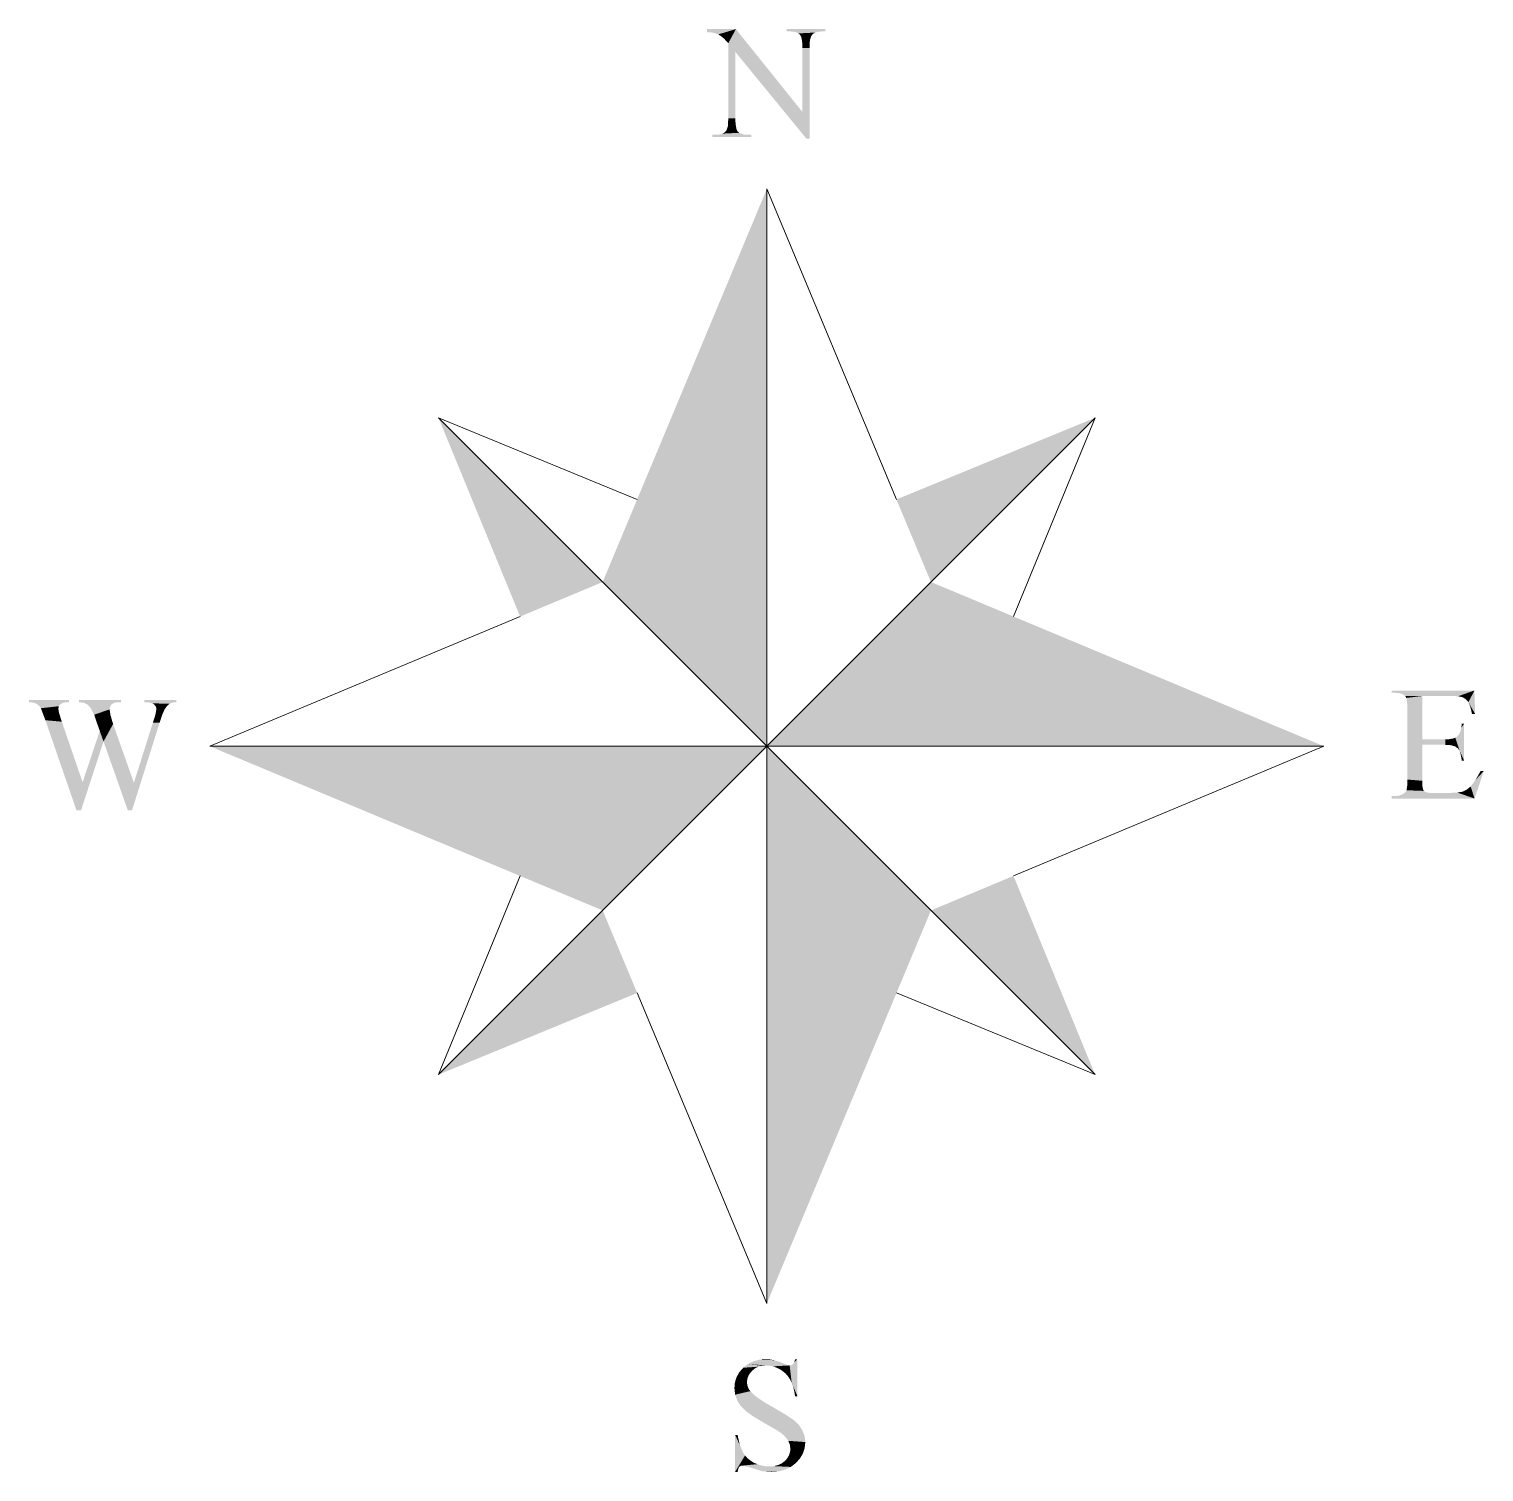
# Model space of a CAD drawing. Header units: millimetres. Extents: x 0 to 3.73, y 0 to 3.7.
import ezdxf

# ---------------------------------------------------------------- set-up
doc = ezdxf.new("R2010")
doc.units = ezdxf.units.MM
doc.layers.add('a_SIMBOL', color=7, linetype='Continuous', lineweight=0)

# ---------------------------------------------------------------- blocks, each defined once
blk = doc.blocks.new('ca_norte31')
at = {"layer": 'a_SIMBOL'}
for p, q in [((0, 0), (13.96, -33.43)), ((0, -60), (0, 0)), ((0, -60), (-35.36, -24.64)), ((-35.36, -24.64), (-13.96, -33.43)), ((0, -60), (35.36, -24.64)), ((35.36, -24.64), (26.57, -46.04)), ((-60, -60), (-26.57, -46.04)), ((0, -60), (-60, -60)), ((0, -60), (-35.36, -95.36)), ((0, -60), (35.36, -95.36)), ((0, -60), (60, -60)), ((0, -60), (0, -120)), ((60, -60), (26.57, -73.96)), ((-35.36, -95.36), (-26.57, -73.96)), ((0, -120), (-13.96, -86.57)), ((35.36, -95.36), (13.96, -86.57))]:
    blk.add_line(p, q, dxfattribs=at)
for points in [[(-3.33, 17.21), (-6.44, 16.87), (-5.99, 16.86)], [(-6.44, 16.87), (-3.33, 17.21), (-6.44, 17.21)], [(-3.33, 17.21), (-5.99, 16.86), (-5.69, 16.8)], [(-3.33, 17.21), (-5.69, 16.8), (-5.24, 16.64)], [(-3.33, 17.21), (-5.24, 16.64), (-4.92, 16.45)], [(-3.33, 17.21), (-4.92, 16.45), (-4.59, 16.17)], [(-3.33, 17.21), (-4.59, 16.17), (-4.15, 15.69)], [(-3.33, 17.21), (-4.15, 15.69), (-3.39, 14.76)], [(-4.15, 15.69), (-4.15, 7.62), (-3.39, 14.76)], [(-3.33, 17.21), (-3.39, 14.76), (3.83, 8.3)], [(2.13, 17.21), (2.13, 16.96), (5.87, 16.96)], [(2.13, 17.21), (5.87, 16.96), (6.3, 16.96)], [(6.3, 16.96), (6.3, 17.21), (2.13, 17.21)], [(5.87, 16.96), (2.13, 16.96), (2.55, 16.96)], [(5.87, 16.96), (2.55, 16.96), (5.52, 16.93)], [(2.55, 16.96), (2.88, 16.94), (5.52, 16.93)], [(2.88, 16.94), (3.17, 16.87), (5.52, 16.93)], [(5.52, 16.93), (3.17, 16.87), (5.22, 16.84)], [(3.17, 16.87), (3.4, 16.75), (5.22, 16.84)], [(5.22, 16.84), (3.4, 16.75), (4.98, 16.7)], [(3.4, 16.75), (3.59, 16.58), (4.98, 16.7)], [(4.98, 16.7), (3.59, 16.58), (4.79, 16.49)], [(3.59, 16.58), (3.7, 16.39), (4.79, 16.49)], [(4.79, 16.49), (3.7, 16.39), (4.64, 16.02)], [(3.7, 16.39), (3.77, 16.09), (4.64, 16.02)], [(3.77, 16.09), (3.82, 15.69), (4.64, 16.02)], [(4.64, 16.02), (3.82, 15.69), (4.6, 15.18)], [(3.82, 15.69), (3.83, 15.18), (4.6, 15.18)], [(-3.39, 14.76), (-4.15, 7.62), (-3.39, 7.62)], [(-3.39, 14.76), (4.28, 5.4), (3.83, 8.3)], [(4.6, 15.18), (3.83, 15.18), (4.6, 5.4)], [(3.83, 15.18), (3.83, 8.3), (4.6, 5.4)], [(3.83, 8.3), (4.28, 5.4), (4.6, 5.4)], [(-4.34, 6.31), (-4.53, 6.1), (-3.15, 6.21)], [(-4.19, 6.78), (-4.34, 6.31), (-3.32, 6.71)], [(-3.32, 6.71), (-4.34, 6.31), (-3.25, 6.41)], [(-3.25, 6.41), (-4.34, 6.31), (-3.15, 6.21)], [(-4.15, 7.62), (-4.19, 6.78), (-3.37, 7.11)], [(-3.37, 7.11), (-4.19, 6.78), (-3.32, 6.71)], [(-3.39, 7.62), (-4.15, 7.62), (-3.37, 7.11)], [(-1.68, 5.58), (-5.43, 5.84), (-5.85, 5.84)], [(-5.85, 5.84), (-5.85, 5.58), (-1.68, 5.58)], [(-5.07, 5.87), (-5.43, 5.84), (-2.44, 5.86)], [(-2.44, 5.86), (-5.43, 5.84), (-2.11, 5.84)], [(-5.43, 5.84), (-1.68, 5.84), (-2.11, 5.84)], [(-1.68, 5.84), (-5.43, 5.84), (-1.68, 5.58)], [(-4.77, 5.96), (-5.07, 5.87), (-2.72, 5.94)], [(-2.72, 5.94), (-5.07, 5.87), (-2.44, 5.86)], [(-4.53, 6.1), (-4.77, 5.96), (-2.95, 6.05)], [(-2.95, 6.05), (-4.77, 5.96), (-2.72, 5.94)], [(-3.15, 6.21), (-4.53, 6.1), (-2.95, 6.05)], [(0, -60), (0, 0), (-17.68, -42.32), (0, 0)], [(-35.36, -24.64), (-17.68, -42.32), (-35.36, -24.64), (-26.57, -46.04)], [(13.96, -33.43), (35.36, -24.64), (17.68, -42.32), (35.36, -24.64)], [(17.68, -42.32), (60, -60), (0, -60), (60, -60)], [(76.21, -54), (67.3, -54.25), (67.72, -54.25)], [(67.3, -54.25), (76.21, -54), (67.3, -54)], [(76.21, -54), (67.72, -54.25), (74.46, -54.62)], [(67.72, -54.25), (68.06, -54.27), (74.46, -54.62)], [(68.06, -54.27), (68.35, -54.34), (74.46, -54.62)], [(68.35, -54.34), (73.74, -54.59), (74.46, -54.62)], [(68.35, -54.34), (70.61, -54.59), (73.74, -54.59)], [(68.35, -54.34), (68.58, -54.45), (70.61, -54.59)], [(68.58, -54.45), (68.77, -54.6), (70.61, -54.59)], [(70.61, -54.59), (68.77, -54.6), (68.87, -54.8)], [(70.61, -54.59), (68.87, -54.8), (70.61, -59.26)], [(68.87, -54.8), (68.94, -55.1), (70.61, -59.26)], [(76.21, -54), (74.46, -54.62), (74.93, -54.72)], [(76.21, -54), (74.93, -54.72), (75.3, -54.94)], [(76.21, -54), (75.3, -54.94), (75.57, -55.26)], [(76.21, -54), (75.57, -55.26), (76.3, -56.54)], [(-79.46, -55.01), (-79.46, -55.26), (-75.37, -55.26)], [(-79.46, -55.01), (-75.37, -55.26), (-75.17, -55.26)], [(-75.17, -55.26), (-75.17, -55.01), (-79.46, -55.01)], [(-75.37, -55.26), (-79.46, -55.26), (-75.77, -55.31)], [(-79.46, -55.26), (-79, -55.3), (-75.77, -55.31)], [(-79, -55.3), (-78.66, -55.43), (-75.77, -55.31)], [(-75.77, -55.31), (-78.66, -55.43), (-76.07, -55.47)], [(-78.66, -55.43), (-78.39, -55.63), (-76.07, -55.47)], [(-76.07, -55.47), (-78.39, -55.63), (-76.25, -55.69)], [(-78.39, -55.63), (-78.19, -55.91), (-76.25, -55.69)], [(-76.25, -55.69), (-78.19, -55.91), (-76.31, -55.96)], [(-78.19, -55.91), (-77.7, -57.2), (-76.31, -55.96)], [(-76.31, -55.96), (-77.7, -57.2), (-76.22, -56.46)], [(-74.08, -55.01), (-74.08, -55.26), (-69.86, -55.26)], [(-74.08, -55.01), (-69.86, -55.26), (-69.55, -55.26)], [(-69.55, -55.26), (-69.55, -55.01), (-74.08, -55.01)], [(-69.86, -55.26), (-74.08, -55.26), (-70.28, -55.32)], [(-74.08, -55.26), (-73.56, -55.32), (-70.28, -55.32)], [(-70.28, -55.32), (-73.56, -55.32), (-70.57, -55.47)], [(-73.56, -55.32), (-73.14, -55.54), (-70.57, -55.47)], [(-70.57, -55.47), (-73.14, -55.54), (-70.73, -55.73)], [(-73.14, -55.54), (-72.86, -55.83), (-70.73, -55.73)], [(-70.73, -55.73), (-72.86, -55.83), (-70.79, -56.04)], [(-72.86, -55.83), (-72.45, -56.6), (-70.79, -56.04)], [(-70.79, -56.04), (-72.45, -56.6), (-70.69, -56.66)], [(-67.03, -55.01), (-67.03, -55.26), (-63.59, -55.26)], [(-63.59, -55.26), (-63.59, -55.01), (-67.03, -55.01)], [(-63.59, -55.26), (-67.03, -55.26), (-63.99, -55.3)], [(-67.03, -55.26), (-66.57, -55.29), (-63.99, -55.3)], [(-66.57, -55.29), (-66.19, -55.38), (-63.99, -55.3)], [(-63.99, -55.3), (-66.19, -55.38), (-64.33, -55.43)], [(-66.19, -55.38), (-66.01, -55.48), (-64.33, -55.43)], [(-64.33, -55.43), (-66.01, -55.48), (-64.6, -55.66)], [(-66.01, -55.48), (-65.87, -55.63), (-64.6, -55.66)], [(-65.87, -55.63), (-65.78, -55.8), (-64.6, -55.66)], [(-65.75, -56), (-65.84, -56.57), (-64.86, -56.03)], [(-64.86, -56.03), (-65.84, -56.57), (-65.09, -56.55)], [(-64.6, -55.66), (-65.78, -55.8), (-64.86, -56.03)], [(-65.78, -55.8), (-65.75, -56), (-64.86, -56.03)], [(68.94, -55.1), (68.98, -55.51), (70.61, -59.26)], [(68.98, -55.51), (69, -56.03), (70.61, -59.26)], [(69, -56.03), (69, -63.59), (70.61, -59.26)], [(75.57, -55.26), (75.77, -55.75), (76.3, -56.54)], [(75.77, -55.75), (75.96, -56.54), (76.3, -56.54)], [(-76.22, -56.46), (-77.7, -57.2), (-75.93, -57.36)], [(-77.7, -57.2), (-74.36, -66.89), (-75.93, -57.36)], [(-75.93, -57.36), (-74.36, -66.89), (-73.69, -63.89)], [(-72.45, -56.6), (-72.18, -57.4), (-70.69, -56.66)], [(-70.69, -56.66), (-72.18, -57.4), (-70.41, -57.61)], [(-72.18, -57.4), (-71.85, -58.34), (-70.41, -57.61)], [(-70.41, -57.61), (-71.85, -58.34), (-71.44, -59.49)], [(-70.41, -57.61), (-71.44, -59.49), (-68.17, -63.94)], [(-65.4, -57.47), (-66.13, -57.48), (-68.37, -66.89)], [(-66.13, -57.48), (-68.17, -63.94), (-68.37, -66.89)], [(-65.84, -56.57), (-66.13, -57.48), (-65.4, -57.47)], [(-65.09, -56.55), (-65.84, -56.57), (-65.4, -57.47)], [(75.11, -57.56), (74.8, -58.02), (75.11, -61.55)], [(74.8, -58.02), (75.11, -57.56), (74.86, -57.56)], [(-71.44, -59.49), (-73.69, -63.89), (-73.86, -66.89)], [(-71.85, -58.34), (-73.69, -63.89), (-71.44, -59.49)], [(-71.44, -59.49), (-68.83, -66.89), (-68.17, -63.94)], [(70.61, -59.26), (69, -63.59), (70.61, -59.85)], [(73.07, -59.26), (70.61, -59.85), (73.07, -59.85)], [(70.61, -59.85), (73.07, -59.26), (70.61, -59.26)], [(73.52, -59.24), (73.07, -59.26), (74.42, -60.22)], [(73.07, -59.26), (74.13, -60.02), (74.42, -60.22)], [(73.07, -59.26), (73.69, -59.89), (74.13, -60.02)], [(73.07, -59.26), (73.07, -59.85), (73.69, -59.89)], [(73.88, -59.18), (73.52, -59.24), (74.42, -60.22)], [(74.16, -59.09), (73.88, -59.18), (74.62, -60.48)], [(73.88, -59.18), (74.42, -60.22), (74.62, -60.48)], [(74.37, -58.95), (74.16, -59.09), (75.11, -61.55)], [(74.16, -59.09), (74.62, -60.48), (75.11, -61.55)], [(74.56, -58.72), (74.37, -58.95), (75.11, -61.55)], [(74.71, -58.41), (74.56, -58.72), (75.11, -61.55)], [(74.8, -58.02), (74.71, -58.41), (75.11, -61.55)], [(0, -60), (-60, -60), (-17.68, -77.68), (-60, -60)], [(0, -60), (0, -120), (17.68, -77.68), (0, -120)], [(70.61, -59.85), (69, -63.59), (70.61, -63.72)], [(74.62, -60.48), (74.73, -60.87), (75.11, -61.55)], [(74.73, -60.87), (74.86, -61.55), (75.11, -61.55)], [(77.24, -62.65), (76.34, -63.63), (76.23, -65.63)], [(76.34, -63.63), (77.24, -62.65), (76.89, -62.65)], [(-73.69, -63.89), (-74.36, -66.89), (-73.86, -66.89)], [(-68.17, -63.94), (-68.83, -66.89), (-68.37, -66.89)], [(69, -63.59), (68.97, -64.31), (70.61, -63.72)], [(70.61, -63.72), (68.97, -64.31), (70.62, -64.34)], [(76.34, -63.63), (75.81, -64.33), (76.23, -65.63)], [(76.23, -65.63), (67.72, -65.37), (67.3, -65.37)], [(67.3, -65.37), (67.3, -65.63), (76.23, -65.63)], [(68.13, -65.32), (67.72, -65.37), (76.23, -65.63)], [(68.51, -65.16), (68.13, -65.32), (76.23, -65.63)], [(68.75, -64.99), (68.51, -65.16), (71.16, -65)], [(71.16, -65), (68.51, -65.16), (71.57, -65.03)], [(71.57, -65.03), (68.51, -65.16), (76.23, -65.63)], [(68.9, -64.74), (68.75, -64.99), (70.77, -64.81)], [(70.77, -64.81), (68.75, -64.99), (70.92, -64.93)], [(70.92, -64.93), (68.75, -64.99), (71.16, -65)], [(68.97, -64.31), (68.9, -64.74), (70.62, -64.34)], [(70.62, -64.34), (68.9, -64.74), (70.68, -64.66)], [(70.68, -64.66), (68.9, -64.74), (70.77, -64.81)], [(76.23, -65.63), (73.53, -65.03), (71.57, -65.03)], [(74.38, -64.99), (73.53, -65.03), (76.23, -65.63)], [(74.96, -64.89), (74.38, -64.99), (76.23, -65.63)], [(75.39, -64.67), (74.96, -64.89), (76.23, -65.63)], [(75.81, -64.33), (75.39, -64.67), (76.23, -65.63)], [(17.68, -77.68), (35.36, -95.36), (26.57, -73.96), (35.36, -95.36)], [(-17.68, -77.68), (-35.36, -95.36), (-13.96, -86.57), (-35.36, -95.36)], [(-2.54, -126.92), (-2.96, -127.4), (-1.26, -126.98)], [(-2.04, -126.52), (-2.54, -126.92), (-0.53, -126.71)], [(-0.53, -126.71), (-2.54, -126.92), (-0.91, -126.81)], [(-0.91, -126.81), (-2.54, -126.92), (-1.26, -126.98)], [(-1.47, -126.23), (-2.04, -126.52), (1.29, -126.26)], [(1.29, -126.26), (-2.04, -126.52), (1.8, -126.46)], [(1.8, -126.46), (-2.04, -126.52), (2.2, -126.62)], [(-2.04, -126.52), (-0.11, -126.67), (2.2, -126.62)], [(-2.04, -126.52), (-0.53, -126.71), (-0.11, -126.67)], [(-0.83, -126.06), (-1.47, -126.23), (0.8, -126.11)], [(0.8, -126.11), (-1.47, -126.23), (1.29, -126.26)], [(-0.14, -126), (-0.83, -126.06), (0.33, -126.03)], [(0.33, -126.03), (-0.83, -126.06), (0.8, -126.11)], [(2.2, -126.62), (-0.11, -126.67), (2.46, -126.67)], [(2.46, -126.67), (-0.11, -126.67), (0.27, -126.7)], [(2.46, -126.67), (0.27, -126.7), (0.65, -126.77)], [(2.46, -126.67), (0.65, -126.77), (1.02, -126.9)], [(2.46, -126.67), (1.02, -126.9), (1.38, -127.07)], [(2.46, -126.67), (1.38, -127.07), (1.73, -127.3)], [(2.46, -126.67), (1.73, -127.3), (2.03, -127.55)], [(2.46, -126.67), (2.03, -127.55), (2.28, -127.84)], [(2.46, -126.67), (2.28, -127.84), (2.5, -128.16)], [(2.66, -126.64), (2.46, -126.67), (3.3, -129.99)], [(2.46, -126.67), (2.68, -128.53), (3.3, -129.99)], [(2.46, -126.67), (2.5, -128.16), (2.68, -128.53)], [(2.82, -126.54), (2.66, -126.64), (3.3, -129.99)], [(2.95, -126.34), (2.82, -126.54), (3.3, -129.99)], [(3.3, -126), (2.95, -126.34), (3.3, -129.99)], [(2.95, -126.34), (3.3, -126), (3.05, -126)], [(-3.26, -127.93), (-3.44, -128.51), (-2.1, -128.13)], [(-2.1, -128.13), (-3.44, -128.51), (-2.14, -128.47)], [(-2.14, -128.47), (-3.44, -128.51), (-2.11, -128.74)], [(-2.96, -127.4), (-3.26, -127.93), (-1.81, -127.5)], [(-1.81, -127.5), (-3.26, -127.93), (-1.99, -127.81)], [(-1.99, -127.81), (-3.26, -127.93), (-2.1, -128.13)], [(-1.26, -126.98), (-2.96, -127.4), (-1.56, -127.23)], [(-1.56, -127.23), (-2.96, -127.4), (-1.81, -127.5)], [(-3.44, -128.51), (-3.49, -129.12), (-2.11, -128.74)], [(-2.11, -128.74), (-3.49, -129.12), (-2.04, -128.98)], [(-2.04, -128.98), (-3.49, -129.12), (-1.93, -129.22)], [(-3.49, -129.12), (-3.41, -129.82), (-1.93, -129.22)], [(-1.93, -129.22), (-3.41, -129.82), (-1.78, -129.44)], [(-1.78, -129.44), (-3.41, -129.82), (-1.43, -129.8)], [(-1.43, -129.8), (-3.41, -129.82), (-0.91, -130.2)], [(-3.41, -129.82), (-3.18, -130.47), (-0.91, -130.2)], [(2.68, -128.53), (2.84, -128.96), (3.3, -129.99)], [(2.84, -128.96), (2.95, -129.44), (3.3, -129.99)], [(2.95, -129.44), (3.05, -129.99), (3.3, -129.99)], [(-0.91, -130.2), (-3.18, -130.47), (-0.21, -130.66)], [(-3.18, -130.47), (-2.8, -131.05), (-0.21, -130.66)], [(-0.21, -130.66), (-2.8, -131.05), (0.67, -131.17)], [(-2.8, -131.05), (-2.27, -131.58), (0.67, -131.17)], [(0.67, -131.17), (-2.27, -131.58), (2, -131.95)], [(-2.27, -131.58), (-1.44, -132.17), (2, -131.95)], [(2, -131.95), (-1.44, -132.17), (2.86, -132.52)], [(-1.44, -132.17), (-0.2, -132.91), (2.86, -132.52)], [(2.86, -132.52), (-0.2, -132.91), (3.41, -133.02)], [(-0.2, -132.91), (0.97, -133.58), (3.41, -133.02)], [(3.41, -133.02), (0.97, -133.58), (3.81, -133.61)], [(-3.41, -134.15), (-3.41, -138.13), (-2.9, -135.27)], [(-2.9, -135.27), (-3.15, -134.15), (-3.41, -134.15)], [(0.97, -133.58), (1.58, -133.98), (3.81, -133.61)], [(3.81, -133.61), (1.58, -133.98), (4.07, -134.26)], [(1.58, -133.98), (2.01, -134.36), (4.07, -134.26)], [(4.07, -134.26), (2.01, -134.36), (4.15, -134.92)], [(2.01, -134.36), (2.31, -134.79), (4.15, -134.92)], [(-2.9, -135.27), (-3.41, -138.13), (-2.56, -136.06)], [(-2.56, -136.06), (-3.41, -138.13), (-2.35, -136.37)], [(2.31, -134.79), (2.48, -135.22), (4.15, -134.92)], [(2.5, -136.02), (2.38, -136.36), (3.89, -136.15)], [(3.89, -136.15), (2.38, -136.36), (3.57, -136.69)], [(4.15, -134.92), (2.48, -135.22), (4.08, -135.56)], [(2.48, -135.22), (2.54, -135.65), (4.08, -135.56)], [(2.54, -135.65), (2.5, -136.02), (3.89, -136.15)], [(4.08, -135.56), (2.54, -135.65), (3.89, -136.15)], [(-2.35, -136.37), (-3.41, -138.13), (-2.97, -137.59)], [(-2.97, -137.59), (-3.41, -138.13), (-3.07, -137.8)], [(-3.07, -137.8), (-3.41, -138.13), (-3.15, -138.13)], [(-2.35, -136.37), (-2.97, -137.59), (-2.09, -136.65)], [(-2.09, -136.65), (-2.97, -137.59), (-2.82, -137.49)], [(-2.09, -136.65), (-2.82, -137.49), (-1.78, -136.9)], [(-1.78, -136.9), (-2.82, -137.49), (-1.43, -137.13)], [(-1.43, -137.13), (-2.82, -137.49), (-2.63, -137.46)], [(-1.43, -137.13), (-2.63, -137.46), (-1.03, -137.3)], [(-1.03, -137.3), (-2.63, -137.46), (-0.62, -137.44)], [(-0.62, -137.44), (-2.63, -137.46), (-0.2, -137.52)], [(-2.63, -137.46), (-2.25, -137.53), (-0.2, -137.52)], [(-0.2, -137.52), (-2.25, -137.53), (0.25, -137.54)], [(-2.25, -137.53), (-1.57, -137.73), (0.25, -137.54)], [(0.25, -137.54), (-1.57, -137.73), (2.58, -137.6)], [(2.58, -137.6), (-1.57, -137.73), (1.95, -137.9)], [(-1.57, -137.73), (-0.46, -138.06), (1.95, -137.9)], [(0.75, -137.51), (0.25, -137.54), (2.58, -137.6)], [(1.2, -137.4), (0.75, -137.51), (2.58, -137.6)], [(1.59, -137.23), (1.2, -137.4), (2.58, -137.6)], [(1.92, -136.98), (1.59, -137.23), (3.12, -137.19)], [(3.12, -137.19), (1.59, -137.23), (2.58, -137.6)], [(2.19, -136.69), (1.92, -136.98), (3.57, -136.69)], [(3.57, -136.69), (1.92, -136.98), (3.12, -137.19)], [(2.38, -136.36), (2.19, -136.69), (3.57, -136.69)], [(1.95, -137.9), (-0.46, -138.06), (1.25, -138.08)], [(-0.46, -138.06), (0.48, -138.13), (1.25, -138.08)]]:
    blk.add_solid(points, dxfattribs=at)

msp = doc.modelspace()

# ---------------------------------------------------------------- block references
at = {"layer": 'a_SIMBOL', "xscale": 0.02383414211063116, "yscale": 0.02383414211063116, "zscale": 0.02383414211063116}
msp.add_blockref('ca_norte31', (1.8938, 3.2923), dxfattribs=at)

doc.saveas('drawing.dxf')
